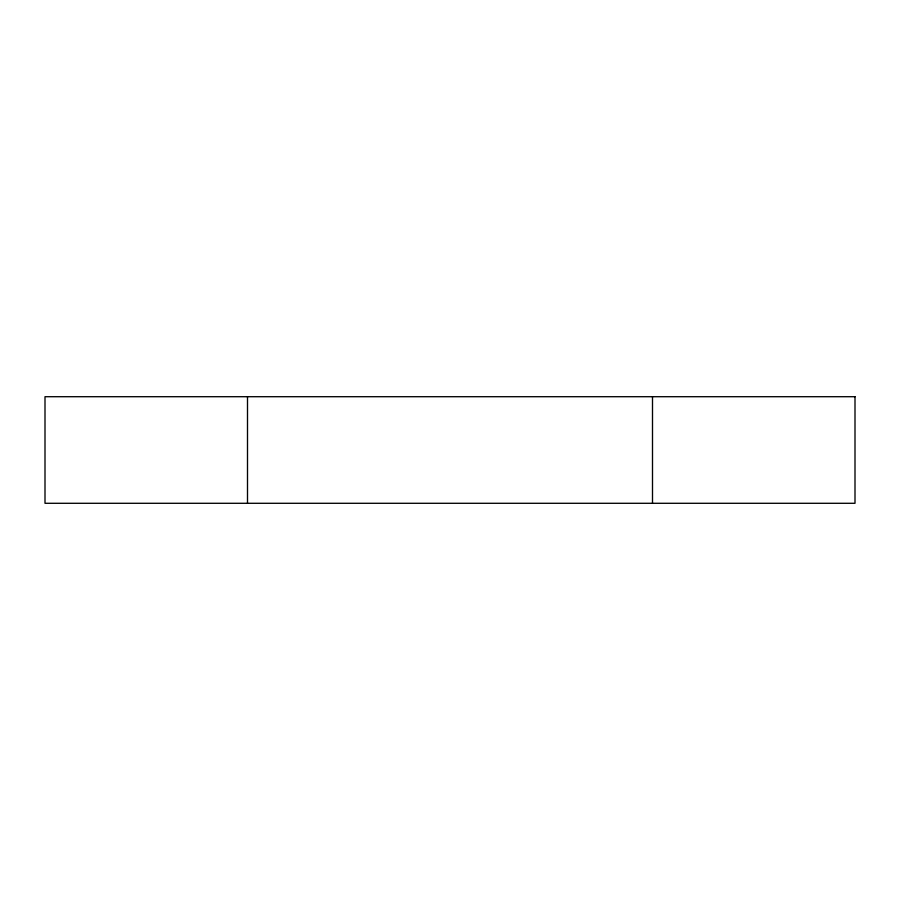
<?xml version="1.0" encoding="UTF-8"?>
<svg xmlns="http://www.w3.org/2000/svg" width="900" height="900" viewBox="0 0 900 900"><rect width="100%" height="100%" fill="white"/><g stroke="black" fill="none" stroke-linecap="round" stroke-linejoin="round"><path stroke-width="1.35" d="M652.5 396.709L652.5 503.291M247.5 396.709L247.5 503.291M855 396.709L45 396.709L45 503.291L855 503.291L855 396.709"/></g></svg>
